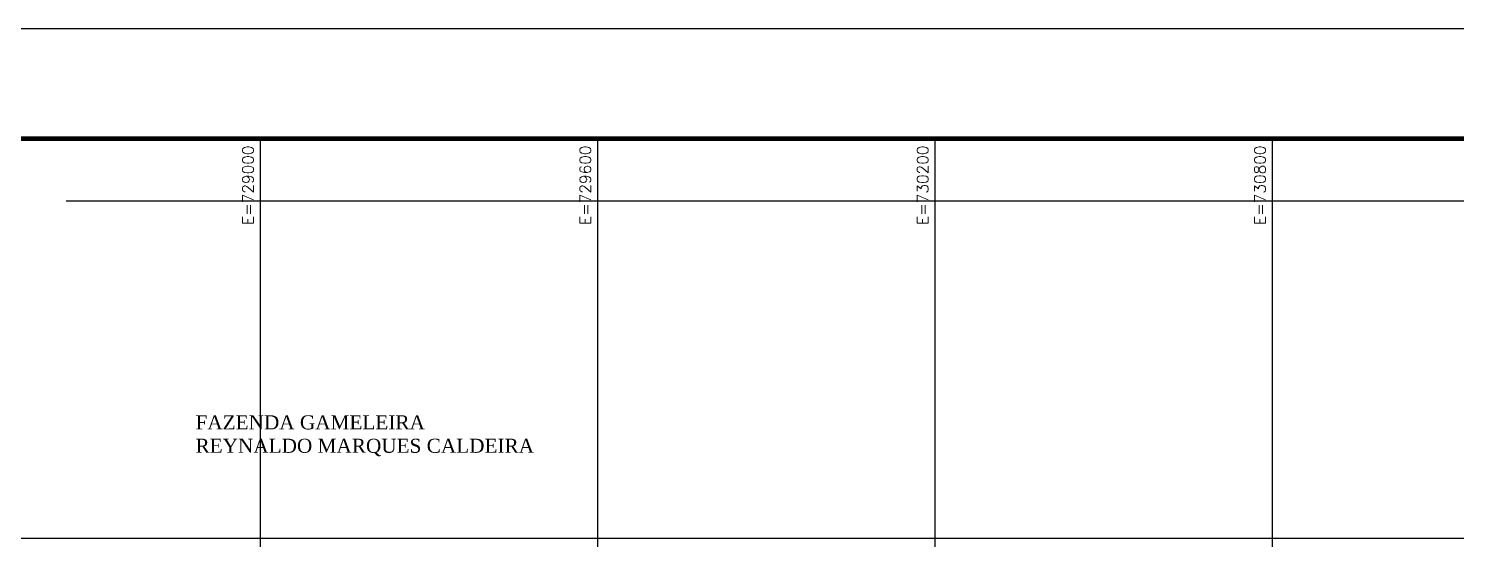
# Model space of a CAD drawing. Extents: x 727293 to 733405, y 7805585 to 7809907.
# Drawn here: x 728588 to 731127, y 7808998 to 7809907 of the extents above; entities that cross this region are included whole.
import ezdxf
from ezdxf.enums import TextEntityAlignment as Align

# ---------------------------------------------------------------- set-up
doc = ezdxf.new("R2010")
doc.units = 0
doc.layers.add('FOLHA', color=5, linetype='Continuous')
doc.layers.add('MALHA', color=251, linetype='Continuous', true_color=0x505050)
doc.layers.add('NUMERAÇÕES DOS TALHÕES', color=7, linetype='Continuous', true_color=0xffffff)
doc.styles.add('AGROCAD', font='romans.shx')
doc.styles.add('AREAS', font='times.ttf')

# ---------------------------------------------------------------- blocks, each defined once
blk = doc.blocks.new('coordf')
at = {"layer": 'MALHA', "linetype": 'Continuous', "style": 'AGROCAD'}
blk.add_attdef('COORDF', text='', height=10, dxfattribs=at).set_placement((-6, 6), align=Align.RIGHT)

msp = doc.modelspace()

# ---------------------------------------------------------------- linework, layer by layer
at = {"layer": 'FOLHA', "color": 5}
msp.add_lwpolyline([(733405, 7805585.3), (727292.8, 7805585.3), (727292.8, 7809906.7), (733405, 7809906.7)], close=True, dxfattribs=at)
at = {"layer": 'FOLHA', "color": 5, "const_width": 8.23}
msp.add_lwpolyline([(727498.5, 7809710.6), (733208.9, 7809710.6), (733208.9, 7805790.9), (727498.5, 7805790.9)], close=True, dxfattribs=at)
at = {"layer": 'MALHA'}
for points in [[(729000, 7808942.8), (729000, 7809710.6)], [(729600, 7808817.1), (729600, 7809710.6)], [(730200, 7808729), (730200, 7809710.6)], [(730800, 7808618.4), (730800, 7809710.6)], [(728654.3, 7809600), (733208.9, 7809600)], [(727498.5, 7809000), (731279.2, 7809000)]]:
    msp.add_lwpolyline(points, dxfattribs=at)

# ---------------------------------------------------------------- block references
ref = msp.add_blockref('coordf', (729000, 7809710.6), dxfattribs=dict(at, xscale=2, yscale=2, zscale=2, rotation=90))
ref.add_attrib('COORDF', 'E=729000', dxfattribs={"height": 20, "rotation": 90, "style": 'AGROCAD'}).set_placement((728988, 7809698.6), align=Align.RIGHT)
ref = msp.add_blockref('coordf', (729600, 7809710.6), dxfattribs=dict(at, xscale=2, yscale=2, zscale=2, rotation=90))
ref.add_attrib('COORDF', 'E=729600', dxfattribs={"height": 20, "rotation": 90, "style": 'AGROCAD'}).set_placement((729588, 7809698.6), align=Align.RIGHT)
ref = msp.add_blockref('coordf', (730200, 7809710.6), dxfattribs=dict(at, xscale=2, yscale=2, zscale=2, rotation=90))
ref.add_attrib('COORDF', 'E=730200', dxfattribs={"height": 20, "rotation": 90, "style": 'AGROCAD'}).set_placement((730188, 7809698.6), align=Align.RIGHT)
ref = msp.add_blockref('coordf', (730800, 7809710.6), dxfattribs=dict(at, xscale=2, yscale=2, zscale=2, rotation=90))
ref.add_attrib('COORDF', 'E=730800', dxfattribs={"height": 20, "rotation": 90, "style": 'AGROCAD'}).set_placement((730788, 7809698.6), align=Align.RIGHT)

# ---------------------------------------------------------------- texts
at = {"layer": 'NUMERAÇÕES DOS TALHÕES', "color": 0, "insert": (728884.6, 7809218.5), "char_height": 25, "attachment_point": 1, "style": 'AREAS'}
msp.add_mtext_dynamic_manual_height_columns('FAZENDA GAMELEIRA\\PREYNALDO MARQUES CALDEIRA', width=1055.839, gutter_width=12.5, heights=[0], dxfattribs=at)

doc.saveas('drawing.dxf')
